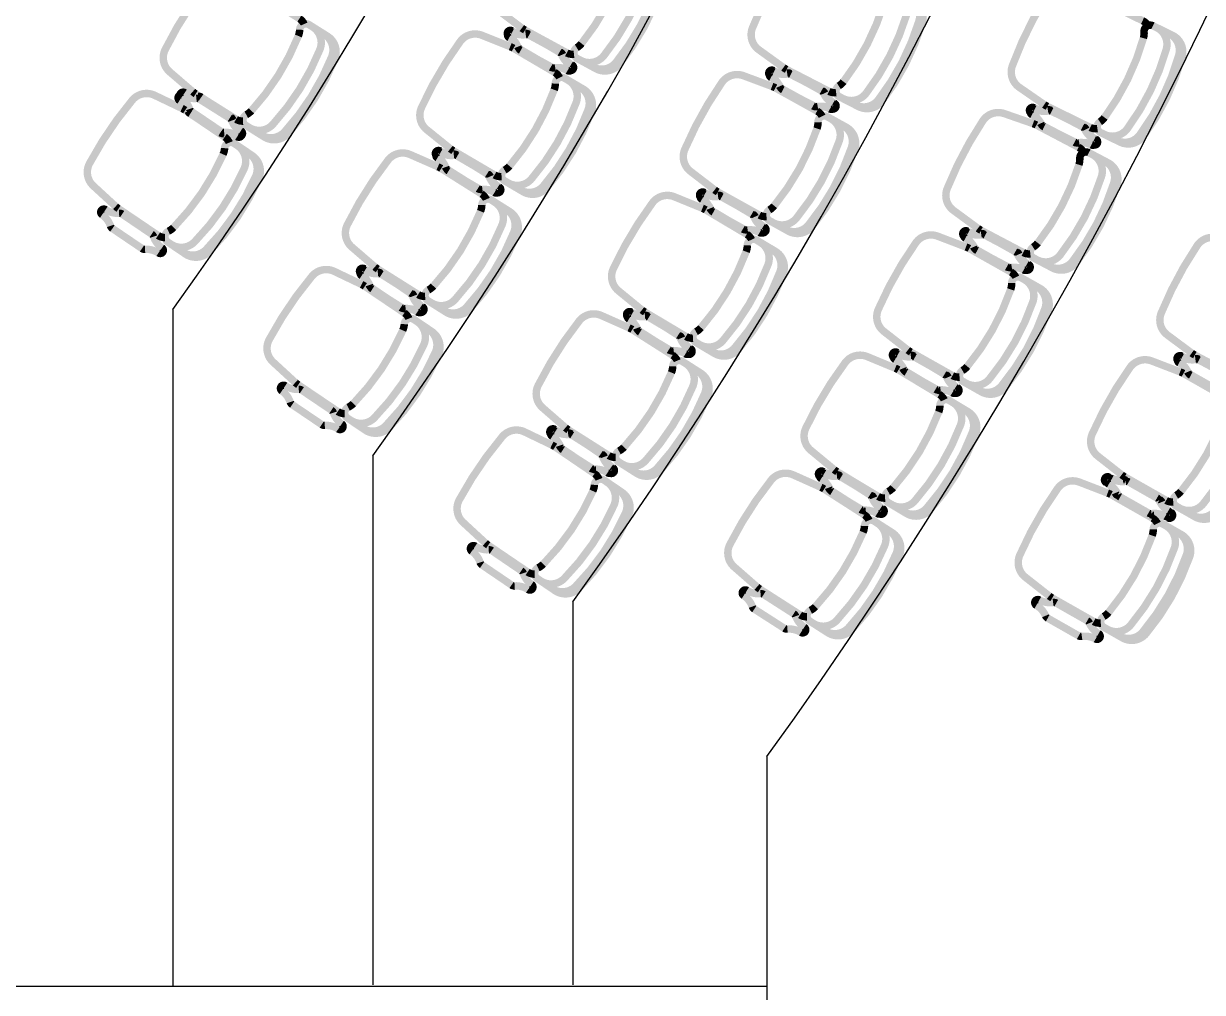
# Model space of a CAD drawing. Header units: metres. Extents: x -331 to 2982, y 362 to 2539.
# Drawn here: x 2871.207 to 2875.966, y 1333.151 to 1337.061 of the extents above; entities that cross this region are included whole.
import ezdxf

# ---------------------------------------------------------------- set-up
doc = ezdxf.new("R2010")
doc.units = ezdxf.units.M
doc.layers.add('Pis', color=251, linetype='Continuous')

msp = doc.modelspace()

# ---------------------------------------------------------------- linework, layer by layer
at = {"layer": 'Pis'}
for p, q in [((2871.8097, 1335.9071), (2871.8097, 1333.1758)), ((2871.8097, 1335.9071), (2871.8097, 1333.1758)), ((2872.6171, 1335.3171), (2872.6171, 1333.1808)), ((2872.6171, 1335.3171), (2872.6171, 1333.1808)), ((2873.4245, 1334.727), (2873.4245, 1333.1808)), ((2873.4245, 1334.727), (2873.4245, 1333.1808)), ((2874.2073, 1334.1028), (2874.2073, 1333.1758)), ((2869.969, 1333.1758), (2874.2073, 1333.1758)), ((2869.969, 1333.1758), (2874.2073, 1333.1758)), ((2869.969, 1333.1758), (2874.2073, 1333.1758)), ((2874.2073, 1333.1758), (2874.2073, 1332.1058)), ((2874.2073, 1333.1758), (2874.2073, 1332.0754))]:
    msp.add_line(p, q, dxfattribs=at)
at = {"layer": 'Pis', "const_width": 0.03}
for points in [[(2873.4286, 1336.9371, -0.149389), (2873.3999, 1336.943), (2873.2308, 1337.035, -0.03724), (2873.2183, 1337.0431), (2873.1205, 1337.1169, -0.342214), (2873.0965, 1337.2057, -0.051556), (2873.2439, 1337.4767, -0.342214), (2873.3315, 1337.5047), (2873.4466, 1337.4628, -0.03724), (2873.4602, 1337.4566), (2873.6293, 1337.3646, -0.149389), (2873.6498, 1337.3438)], [(2873.4552, 1336.9129, 0.36261), (2873.5494, 1336.9318, 0.08991), (2873.7199, 1337.2452, 0.36261), (2873.6845, 1337.3346)], [(2874.4869, 1336.7824, -0.149389), (2874.4582, 1336.7876), (2874.287, 1336.8759, -0.03724), (2874.2744, 1336.8837), (2874.175, 1336.9554, -0.342214), (2874.149, 1337.0435, -0.051556), (2874.2904, 1337.3177, -0.342214), (2874.3773, 1337.3477), (2874.4933, 1337.3083, -0.03724), (2874.507, 1337.3025), (2874.6782, 1337.2143, -0.149389), (2874.6991, 1337.1938)], [(2873.5044, 1336.8862, 0.36261), (2873.5987, 1336.905, 0.08991), (2873.7691, 1337.2184, 0.36261), (2873.7338, 1337.3078)], [(2872.0927, 1336.6674, -0.149389), (2872.0645, 1336.675), (2871.9015, 1336.7775, -0.03724), (2871.8895, 1336.7864), (2871.7966, 1336.8662, -0.342214), (2871.7782, 1336.9563, -0.051556), (2871.9425, 1337.2175, -0.342214), (2872.0316, 1337.24), (2872.1438, 1337.1908, -0.03724), (2872.157, 1337.1839), (2872.32, 1337.0814, -0.149389), (2872.3391, 1337.0593)], [(2874.5141, 1336.7588, 0.36261), (2874.6079, 1336.7798, 0.08991), (2874.7714, 1337.0968, 0.36261), (2874.7341, 1337.1854)], [(2875.5418, 1336.6373, -0.149389), (2875.5129, 1336.6419), (2875.34, 1336.7267, -0.03724), (2875.3272, 1336.7342), (2875.2264, 1336.8039, -0.342214), (2875.1986, 1336.8915, -0.051556), (2875.3344, 1337.1685, -0.342214), (2875.4207, 1337.2002), (2875.5375, 1337.1632, -0.03724), (2875.5513, 1337.1577), (2875.7242, 1337.0729, -0.149389), (2875.7455, 1337.053)], [(2874.5639, 1336.7331, 0.36261), (2874.6577, 1336.7541, 0.08991), (2874.8212, 1337.0712, 0.36261), (2874.7839, 1337.1597)], [(2872.1178, 1336.6416, 0.36261), (2872.213, 1336.6545, 0.08991), (2872.4029, 1336.9565, 0.36261), (2872.3732, 1337.0479)], [(2875.5694, 1336.6142, 0.36261), (2875.6628, 1336.6371, 0.08991), (2875.8198, 1336.9574, 0.36261), (2875.7807, 1337.0452)], [(2872.1652, 1336.6118, 0.36261), (2872.2605, 1336.6246, 0.08991), (2872.4503, 1336.9267, 0.36261), (2872.4207, 1337.0181)], [(2873.1364, 1336.4435, -0.149389), (2873.1079, 1336.4502), (2872.9418, 1336.5476, -0.03724), (2872.9296, 1336.5561), (2872.8342, 1336.633, -0.342214), (2872.8131, 1336.7225, -0.051556), (2872.9691, 1336.9886, -0.342214), (2873.0575, 1337.0138), (2873.1712, 1336.9682, -0.03724), (2873.1846, 1336.9617), (2873.3507, 1336.8643, -0.149389), (2873.3705, 1336.8428)], [(2875.6197, 1336.5896, 0.36261), (2875.7131, 1336.6124, 0.08991), (2875.8701, 1336.9328, 0.36261), (2875.831, 1337.0206)], [(2874.2059, 1336.2823, -0.149389), (2874.1773, 1336.2883), (2874.0089, 1336.3817, -0.03724), (2873.9965, 1336.3899), (2873.8993, 1336.4646, -0.342214), (2873.876, 1336.5535, -0.051556), (2874.0256, 1336.8233, -0.342214), (2874.1134, 1336.8506), (2874.2282, 1336.8077, -0.03724), (2874.2417, 1336.8015), (2874.4101, 1336.7081, -0.149389), (2874.4304, 1336.6871)], [(2873.1622, 1336.4184, 0.36261), (2873.257, 1336.4343, 0.08991), (2873.4374, 1336.742, 0.36261), (2873.4049, 1336.8325)], [(2873.2105, 1336.3901, 0.36261), (2873.3053, 1336.4059, 0.08991), (2873.4858, 1336.7137, 0.36261), (2873.4533, 1336.8042)], [(2871.7773, 1336.1975, -0.149389), (2871.7494, 1336.2061), (2871.59, 1336.3141, -0.03724), (2871.5783, 1336.3233), (2871.4881, 1336.4063, -0.342214), (2871.4728, 1336.4969, -0.051556), (2871.6458, 1336.7524, -0.342214), (2871.7356, 1336.7718), (2871.8462, 1336.7189, -0.03724), (2871.8591, 1336.7115), (2872.0185, 1336.6036, -0.149389), (2872.0369, 1336.5808)], [(2875.2711, 1336.1317, -0.149389), (2875.2424, 1336.1371), (2875.072, 1336.2268, -0.03724), (2875.0594, 1336.2347), (2874.9606, 1336.3072, -0.342214), (2874.9354, 1336.3956, -0.051556), (2875.0791, 1336.6686, -0.342214), (2875.1662, 1336.6978), (2875.2819, 1336.6575, -0.03724), (2875.2955, 1336.6516), (2875.4659, 1336.5619, -0.149389), (2875.4867, 1336.5413)], [(2874.2323, 1336.2578, 0.36261), (2874.3267, 1336.2759, 0.08991), (2874.4997, 1336.5879, 0.36261), (2874.4651, 1336.6776)], [(2874.2813, 1336.2307, 0.36261), (2874.3757, 1336.2488, 0.08991), (2874.5487, 1336.5608, 0.36261), (2874.5141, 1336.6504)], [(2871.8015, 1336.1708, 0.36261), (2871.8971, 1336.1805, 0.08991), (2872.0971, 1336.4759, 0.36261), (2872.0706, 1336.5683)], [(2871.8479, 1336.1394, 0.36261), (2871.9435, 1336.1491, 0.08991), (2872.1435, 1336.4445, 0.36261), (2872.117, 1336.5369)], [(2872.8278, 1335.96, -0.149389), (2872.7996, 1335.9677), (2872.6367, 1336.0703, -0.03724), (2872.6248, 1336.0791), (2872.5319, 1336.1591, -0.342214), (2872.5136, 1336.2492, -0.051556), (2872.6781, 1336.5102, -0.342214), (2872.7672, 1336.5326), (2872.8794, 1336.4834, -0.03724), (2872.8926, 1336.4764), (2873.0555, 1336.3738, -0.149389), (2873.0746, 1336.3517)], [(2875.2981, 1336.1078, 0.36261), (2875.3921, 1336.128, 0.08991), (2875.5582, 1336.4437, 0.36261), (2875.5216, 1336.5326)], [(2875.3476, 1336.0817, 0.36261), (2875.4416, 1336.1019, 0.08991), (2875.6078, 1336.4176, 0.36261), (2875.5712, 1336.5065)], [(2873.9091, 1335.7913, -0.149389), (2873.8807, 1335.7982), (2873.7152, 1335.8967, -0.03724), (2873.703, 1335.9052), (2873.6081, 1335.9828, -0.342214), (2873.5876, 1336.0723, -0.051556), (2873.7453, 1336.3375, -0.342214), (2873.8338, 1336.3622), (2873.9472, 1336.3158, -0.03724), (2873.9606, 1336.3092), (2874.126, 1336.2108, -0.149389), (2874.1457, 1336.1891)], [(2872.8528, 1335.9342, 0.36261), (2872.9481, 1335.947, 0.08991), (2873.1383, 1336.2488, 0.36261), (2873.1087, 1336.3403)], [(2872.9002, 1335.9043, 0.36261), (2872.9955, 1335.9171, 0.08991), (2873.1857, 1336.2189, 0.36261), (2873.1561, 1336.3104)], [(2873.9347, 1335.7661, 0.36261), (2874.0297, 1335.7813, 0.08991), (2874.212, 1336.0879, 0.36261), (2874.1801, 1336.1786)], [(2874.9853, 1335.6342, -0.149389), (2874.9567, 1335.6405), (2874.789, 1335.735, -0.03724), (2874.7766, 1335.7433), (2874.6799, 1335.8186, -0.342214), (2874.6572, 1335.9077, -0.051556), (2874.8087, 1336.1765, -0.342214), (2874.8966, 1336.2032), (2875.0111, 1336.1595, -0.03724), (2875.0246, 1336.1532), (2875.1923, 1336.0587, -0.149389), (2875.2125, 1336.0376)], [(2876.1338, 1335.6272, -0.149389), (2876.1051, 1335.6328), (2875.9352, 1335.7234, -0.03724), (2875.9226, 1335.7313), (2875.8242, 1335.8044, -0.342214), (2875.7994, 1335.8929, -0.051556), (2875.9445, 1336.1651, -0.342214), (2876.0318, 1336.1939), (2876.1473, 1336.153, -0.03724), (2876.1609, 1336.147), (2876.3308, 1336.0564, -0.149389), (2876.3515, 1336.0357)], [(2873.9829, 1335.7374, 0.36261), (2874.0778, 1335.7527, 0.08991), (2874.2602, 1336.0593, 0.36261), (2874.2283, 1336.15)], [(2872.503, 1335.4868, -0.149389), (2872.4751, 1335.4954), (2872.3155, 1335.6032, -0.03724), (2872.3038, 1335.6124), (2872.2136, 1335.6953, -0.342214), (2872.1982, 1335.7859, -0.051556), (2872.3709, 1336.0416, -0.342214), (2872.4607, 1336.0611), (2872.5713, 1336.0083, -0.03724), (2872.5842, 1336.0009), (2872.7438, 1335.8932, -0.149389), (2872.7621, 1335.8704)], [(2875.0115, 1335.6097, 0.36261), (2875.1061, 1335.6271, 0.08991), (2875.2812, 1335.9379, 0.36261), (2875.2471, 1336.0278)], [(2875.0603, 1335.5821, 0.36261), (2875.1549, 1335.5996, 0.08991), (2875.33, 1335.9104, 0.36261), (2875.2959, 1336.0003)], [(2872.5272, 1335.4602, 0.36261), (2872.6228, 1335.47, 0.08991), (2872.8225, 1335.7656, 0.36261), (2872.7959, 1335.858)], [(2873.5969, 1335.3101, -0.149389), (2873.5688, 1335.3179), (2873.4063, 1335.4212, -0.03724), (2873.3944, 1335.4301), (2873.3019, 1335.5106, -0.342214), (2873.284, 1335.6007, -0.051556), (2873.4497, 1335.861, -0.342214), (2873.5389, 1335.883), (2873.6509, 1335.8332, -0.03724), (2873.664, 1335.8262), (2873.8265, 1335.7228, -0.149389), (2873.8455, 1335.7006)], [(2872.5736, 1335.4288, 0.36261), (2872.6693, 1335.4386, 0.08991), (2872.869, 1335.7342, 0.36261), (2872.8423, 1335.8266)], [(2874.6847, 1335.1458, -0.149389), (2874.6564, 1335.1529), (2874.4914, 1335.2522, -0.03724), (2874.4792, 1335.2608), (2874.3848, 1335.3388, -0.342214), (2874.3646, 1335.4285, -0.051556), (2874.5237, 1335.6929, -0.342214), (2874.6124, 1335.7171), (2874.7256, 1335.6702, -0.03724), (2874.7389, 1335.6635), (2874.9038, 1335.5642, -0.149389), (2874.9234, 1335.5425)], [(2875.848, 1335.1302, -0.149389), (2875.8195, 1335.1366), (2875.652, 1335.2317, -0.03724), (2875.6397, 1335.24), (2875.5433, 1335.3156, -0.342214), (2875.5209, 1335.4048, -0.051556), (2875.6733, 1335.673, -0.342214), (2875.7613, 1335.6994), (2875.8757, 1335.6554, -0.03724), (2875.8892, 1335.649), (2876.0566, 1335.5539, -0.149389), (2876.0766, 1335.5327)], [(2873.6218, 1335.2841, 0.36261), (2873.7172, 1335.2965, 0.08991), (2873.9087, 1335.5974, 0.36261), (2873.8795, 1335.6891)], [(2873.6691, 1335.254, 0.36261), (2873.7644, 1335.2664, 0.08991), (2873.956, 1335.5674, 0.36261), (2873.9268, 1335.659)], [(2874.7102, 1335.1205, 0.36261), (2874.8052, 1335.1352, 0.08991), (2874.9892, 1335.4409, 0.36261), (2874.9577, 1335.5318)], [(2875.8741, 1335.1055, 0.36261), (2875.9687, 1335.1226, 0.08991), (2876.145, 1335.4328, 0.36261), (2876.1112, 1335.5229)], [(2874.7582, 1335.0916, 0.36261), (2874.8532, 1335.1063, 0.08991), (2875.0372, 1335.412, 0.36261), (2875.0057, 1335.5029)], [(2875.9229, 1335.0778, 0.36261), (2876.0175, 1335.095, 0.08991), (2876.1937, 1335.4051, 0.36261), (2876.16, 1335.4952)], [(2873.2696, 1334.8389, -0.149389), (2873.2417, 1334.8476), (2873.0824, 1334.9558, -0.03724), (2873.0708, 1334.9651), (2872.9808, 1335.0482, -0.342214), (2872.9656, 1335.1389, -0.051556), (2873.1391, 1335.394, -0.342214), (2873.2289, 1335.4133), (2873.3394, 1335.3602, -0.03724), (2873.3523, 1335.3528), (2873.5115, 1335.2445, -0.149389), (2873.5298, 1335.2218)], [(2874.3696, 1334.6667, -0.149389), (2874.3415, 1334.6746), (2874.1794, 1334.7785, -0.03724), (2874.1675, 1334.7875), (2874.0753, 1334.8682, -0.342214), (2874.0578, 1334.9584, -0.051556), (2874.2244, 1335.2181, -0.342214), (2874.3137, 1335.2398), (2874.4255, 1335.1896, -0.03724), (2874.4386, 1335.1825), (2874.6006, 1335.0786, -0.149389), (2874.6195, 1335.0563)], [(2873.2937, 1334.8122, 0.36261), (2873.3894, 1334.8217, 0.08991), (2873.5899, 1335.1167, 0.36261), (2873.5635, 1335.2092)], [(2873.34, 1334.7807, 0.36261), (2873.4357, 1334.7902, 0.08991), (2873.6363, 1335.0853, 0.36261), (2873.6099, 1335.1777)], [(2875.5555, 1334.6413, -0.149389), (2875.527, 1334.6477), (2875.3595, 1334.7428, -0.03724), (2875.3472, 1334.7511), (2875.2508, 1334.8268, -0.342214), (2875.2284, 1334.9159, -0.051556), (2875.3808, 1335.1842, -0.342214), (2875.4688, 1335.2106), (2875.5832, 1335.1665, -0.03724), (2875.5966, 1335.1602), (2875.7641, 1335.0651, -0.149389), (2875.7841, 1335.0438)], [(2874.3944, 1334.6406, 0.36261), (2874.4898, 1334.6526, 0.08991), (2874.6824, 1334.9529, 0.36261), (2874.6536, 1335.0446)], [(2874.4416, 1334.6104, 0.36261), (2874.5369, 1334.6224, 0.08991), (2874.7296, 1334.9227, 0.36261), (2874.7007, 1335.0144)], [(2875.5816, 1334.6167, 0.36261), (2875.6762, 1334.6338, 0.08991), (2875.8525, 1334.944, 0.36261), (2875.8187, 1335.034)], [(2875.6303, 1334.589, 0.36261), (2875.725, 1334.6061, 0.08991), (2875.9012, 1334.9163, 0.36261), (2875.8674, 1335.0063)]]:
    msp.add_lwpolyline(points, format="xyb", dxfattribs=at)
for points in [[(2873.6297, 1337.2943, -0.08991), (2873.4592, 1336.9809, -0.086278), (2873.4399, 1336.9639, 0.57735), (2873.441, 1336.9206), (2873.5176, 1336.879, 0.36261), (2873.6118, 1336.8979, 0.08991), (2873.7823, 1337.2112, 0.36261), (2873.7469, 1337.3006), (2873.6704, 1337.3423, 0.57735), (2873.6335, 1337.3197, -0.086278)], [(2874.6801, 1337.1439, -0.08991), (2874.5166, 1336.8268, -0.086278), (2874.4977, 1336.8095, 0.57735), (2874.4997, 1336.7662), (2874.5772, 1336.7263, 0.36261), (2874.671, 1336.7472, 0.08991), (2874.8345, 1337.0643, 0.36261), (2874.7972, 1337.1529), (2874.7197, 1337.1928, 0.57735), (2874.6833, 1337.1694, -0.086278)], [(2872.3159, 1337.0112, -0.08991), (2872.1261, 1336.7091, -0.086278), (2872.1057, 1336.6934, 0.57735), (2872.1041, 1336.6502), (2872.1779, 1336.6038, 0.36261), (2872.2732, 1336.6167, 0.08991), (2872.463, 1336.9187, 0.36261), (2872.4334, 1337.0101), (2872.3596, 1337.0565, 0.57735), (2872.3213, 1337.0363, -0.086278)], [(2873.2021, 1336.9678, 0.164851), (2873.2105, 1336.9581), (2873.3348, 1336.8852, 0.164851), (2873.3474, 1336.8826, -0.162089), (2873.4027, 1336.8715, 1), (2873.4153, 1336.8931, -0.162089), (2873.3786, 1336.9359, 0.164851), (2873.3702, 1336.9456), (2873.2459, 1337.0185, 0.164851), (2873.2333, 1337.0211, -0.162089), (2873.1781, 1337.0321, 1), (2873.1654, 1337.0106, -0.162089)], [(2875.7276, 1337.0026, -0.08991), (2875.5706, 1336.6823, -0.086278), (2875.552, 1336.6645, 0.57735), (2875.5549, 1336.6213), (2875.6332, 1336.583, 0.36261), (2875.7266, 1336.6058, 0.08991), (2875.8836, 1336.9262, 0.36261), (2875.8445, 1337.014), (2875.7662, 1337.0523, 0.57735), (2875.7303, 1337.0282, -0.086278)], [(2873.2473, 1337.0146), (2873.3739, 1336.9458, -0.164851), (2873.3826, 1336.9363, 0.162089), (2873.4206, 1336.8947, -1), (2873.4087, 1336.8728, 0.162089), (2873.3531, 1336.8821, -0.164851), (2873.3404, 1336.8843), (2873.2138, 1336.9532, -0.164851), (2873.2051, 1336.9626, 0.162089), (2873.1671, 1337.0042, -1), (2873.179, 1337.0262, 0.162089), (2873.2346, 1337.0168, -0.164851)], [(2873.3488, 1336.794, -0.08991), (2873.1684, 1336.4862, -0.086278), (2873.1486, 1336.4699, 0.57735), (2873.1483, 1336.4266), (2873.2235, 1336.3825, 0.36261), (2873.3183, 1336.3983, 0.08991), (2873.4987, 1336.7061, 0.36261), (2873.4662, 1336.7966), (2873.391, 1336.8407, 0.57735), (2873.3534, 1336.8193, -0.086278)], [(2874.2591, 1336.808, 0.164851), (2874.2677, 1336.7985), (2874.3937, 1336.7286, 0.164851), (2874.4064, 1336.7263, -0.162089), (2874.4619, 1336.7165, 1), (2874.474, 1336.7384, -0.162089), (2874.4363, 1336.7803, 0.164851), (2874.4277, 1336.7898), (2874.3017, 1336.8597, 0.164851), (2874.289, 1336.862, -0.162089), (2874.2335, 1336.8718, 1), (2874.2214, 1336.8499, -0.162089)], [(2874.304, 1336.8559), (2874.4321, 1336.7898, -0.164851), (2874.441, 1336.7806, 0.162089), (2874.4799, 1336.7399, -1), (2874.4685, 1336.7176, 0.162089), (2874.4127, 1336.7257, -0.164851), (2874.4, 1336.7276), (2874.2719, 1336.7937, -0.164851), (2874.263, 1336.8029, 0.162089), (2874.224, 1336.8437, -1), (2874.2355, 1336.8659, 0.162089), (2874.2913, 1336.8578, -0.164851)], [(2871.9167, 1336.7562), (2872.0387, 1336.6795, -0.164851), (2872.0468, 1336.6695, 0.162089), (2872.0821, 1336.6256, -1), (2872.0688, 1336.6044, 0.162089), (2872.0139, 1336.6172, -0.164851), (2872.0014, 1336.6202), (2871.8794, 1336.6969, -0.164851), (2871.8713, 1336.7069, 0.162089), (2871.836, 1336.7508, -1), (2871.8493, 1336.772, 0.162089), (2871.9042, 1336.7591, -0.164851)], [(2871.877, 1336.7165, 0.164851), (2871.8847, 1336.7062), (2872.0041, 1336.6254, 0.164851), (2872.0164, 1336.622, -0.162089), (2872.0709, 1336.6074, 1), (2872.0849, 1336.6281, -0.162089), (2872.0511, 1336.6732, 0.164851), (2872.0433, 1336.6834), (2871.924, 1336.7642, 0.164851), (2871.9116, 1336.7676, -0.162089), (2871.8572, 1336.7822, 1), (2871.8432, 1336.7615, -0.162089)], [(2875.3128, 1336.6584, 0.164851), (2875.3216, 1336.6491), (2875.4492, 1336.582, 0.164851), (2875.4618, 1336.58, -0.162089), (2875.5176, 1336.5715, 1), (2875.5292, 1336.5936, -0.162089), (2875.4906, 1336.6347, 0.164851), (2875.4818, 1336.644), (2875.3542, 1336.7111, 0.164851), (2875.3416, 1336.7131, -0.162089), (2875.2858, 1336.7216, 1), (2875.2742, 1336.6995, -0.162089)], [(2875.3574, 1336.707), (2875.4868, 1336.6436, -0.164851), (2875.4959, 1336.6345, 0.162089), (2875.5356, 1336.5946, -1), (2875.5246, 1336.5721, 0.162089), (2875.4687, 1336.5791, -0.164851), (2875.456, 1336.5807), (2875.3266, 1336.6442, -0.164851), (2875.3175, 1336.6532, 0.162089), (2875.2777, 1336.6932, -1), (2875.2887, 1336.7156, 0.162089), (2875.3447, 1336.7087, -0.164851)], [(2874.4099, 1336.6378, -0.08991), (2874.2369, 1336.3258, -0.086278), (2874.2174, 1336.309, 0.57735), (2874.2182, 1336.2657), (2874.2944, 1336.2234, 0.36261), (2874.3888, 1336.2415, 0.08991), (2874.5618, 1336.5535, 0.36261), (2874.5272, 1336.6432), (2874.451, 1336.6854, 0.57735), (2874.4138, 1336.6631, -0.086278)], [(2872.0121, 1336.5335, -0.08991), (2871.8121, 1336.2381, -0.086278), (2871.7912, 1336.2231, 0.57735), (2871.7881, 1336.1799), (2871.8603, 1336.131, 0.36261), (2871.9559, 1336.1407, 0.08991), (2872.156, 1336.4361, 0.36261), (2872.1294, 1336.5285), (2872.0572, 1336.5773, 0.57735), (2872.0183, 1336.5584, -0.086278)], [(2872.9103, 1336.482, 0.164851), (2872.9184, 1336.472), (2873.0403, 1336.3952, 0.164851), (2873.0528, 1336.3922, -0.162089), (2873.1077, 1336.3793, 1), (2873.121, 1336.4005, -0.162089), (2873.0857, 1336.4444, 0.164851), (2873.0776, 1336.4544), (2872.9557, 1336.5312, 0.164851), (2872.9432, 1336.5342, -0.162089), (2872.8883, 1336.5471, 1), (2872.875, 1336.5259, -0.162089)], [(2872.9577, 1336.5267), (2873.082, 1336.4538, -0.164851), (2873.0904, 1336.4441, 0.162089), (2873.1271, 1336.4013, -1), (2873.1144, 1336.3798, 0.162089), (2873.0592, 1336.3909, -0.164851), (2873.0466, 1336.3935), (2872.9223, 1336.4663, -0.164851), (2872.9139, 1336.476, 0.162089), (2872.8772, 1336.5188, -1), (2872.8898, 1336.5404, 0.162089), (2872.9451, 1336.5293, -0.164851)], [(2875.4673, 1336.4915, -0.08991), (2875.3012, 1336.1758, -0.086278), (2875.2821, 1336.1586, 0.57735), (2875.2838, 1336.1153), (2875.3609, 1336.0748, 0.36261), (2875.4549, 1336.0949, 0.08991), (2875.6211, 1336.4106, 0.36261), (2875.5844, 1336.4995), (2875.5073, 1336.5401, 0.57735), (2875.4707, 1336.517, -0.086278)], [(2873.9781, 1336.3152, 0.164851), (2873.9865, 1336.3054), (2874.1103, 1336.2317, 0.164851), (2874.1229, 1336.2291, -0.162089), (2874.1781, 1336.2176, 1), (2874.1909, 1336.2391, -0.162089), (2874.1545, 1336.2822, 0.164851), (2874.1461, 1336.2919), (2874.0223, 1336.3656, 0.164851), (2874.0097, 1336.3683, -0.162089), (2873.9545, 1336.3797, 1), (2873.9417, 1336.3582, -0.162089)], [(2874.0252, 1336.3612), (2874.1512, 1336.2913, -0.164851), (2874.1599, 1336.2818, 0.162089), (2874.1976, 1336.2399, -1), (2874.1854, 1336.2181, 0.162089), (2874.1299, 1336.2278, -0.164851), (2874.1173, 1336.2301), (2873.9913, 1336.3, -0.164851), (2873.9826, 1336.3095, 0.162089), (2873.9449, 1336.3514, -1), (2873.9571, 1336.3733, 0.162089), (2874.0126, 1336.3635, -0.164851)], [(2873.0514, 1336.3036, -0.08991), (2872.8612, 1336.0017, -0.086278), (2872.8409, 1335.986, 0.57735), (2872.8392, 1335.9427), (2872.9129, 1335.8963, 0.36261), (2873.0082, 1335.9091, 0.08991), (2873.1984, 1336.2109, 0.36261), (2873.1688, 1336.3024), (2873.0951, 1336.3489, 0.57735), (2873.0567, 1336.3287, -0.086278)], [(2871.6044, 1336.2922), (2871.7237, 1336.2114, -0.164851), (2871.7315, 1336.2012, 0.162089), (2871.7653, 1336.1561, -1), (2871.7513, 1336.1354, 0.162089), (2871.6969, 1336.15, -0.164851), (2871.6845, 1336.1534), (2871.5652, 1336.2342, -0.164851), (2871.5574, 1336.2445, 0.162089), (2871.5236, 1336.2896, -1), (2871.5376, 1336.3103, 0.162089), (2871.592, 1336.2956, -0.164851)], [(2875.042, 1336.1596, 0.164851), (2875.0506, 1336.1501), (2875.1761, 1336.0793, 0.164851), (2875.1888, 1336.0769, -0.162089), (2875.2442, 1336.0668, 1), (2875.2565, 1336.0886, -0.162089), (2875.2191, 1336.1307, 0.164851), (2875.2105, 1336.1403), (2875.0849, 1336.211, 0.164851), (2875.0723, 1336.2134, -0.162089), (2875.0169, 1336.2236, 1), (2875.0046, 1336.2018, -0.162089)], [(2874.1237, 1336.1405, -0.08991), (2873.9414, 1335.8338, -0.086278), (2873.9214, 1335.8176, 0.57735), (2873.9209, 1335.7743), (2873.9958, 1335.7298, 0.36261), (2874.0907, 1335.745, 0.08991), (2874.2731, 1336.0516, 0.36261), (2874.2411, 1336.1423), (2874.1662, 1336.1869, 0.57735), (2874.1285, 1336.1657, -0.086278)], [(2875.0888, 1336.2067), (2875.2163, 1336.1395, -0.164851), (2875.2252, 1336.1302, 0.162089), (2875.2638, 1336.0892, -1), (2875.2521, 1336.067, 0.162089), (2875.1964, 1336.0756, -0.164851), (2875.1837, 1336.0776), (2875.0562, 1336.1447, -0.164851), (2875.0473, 1336.154, 0.162089), (2875.0088, 1336.1951, -1), (2875.0204, 1336.2172, 0.162089), (2875.0761, 1336.2087, -0.164851)], [(2872.6021, 1336.0059, 0.164851), (2872.6099, 1335.9957), (2872.7293, 1335.915, 0.164851), (2872.7417, 1335.9116, -0.162089), (2872.7961, 1335.897, 1), (2872.8101, 1335.9177, -0.162089), (2872.7763, 1335.9628, 0.164851), (2872.7685, 1335.973), (2872.6491, 1336.0537, 0.164851), (2872.6367, 1336.0571, -0.162089), (2872.5823, 1336.0717, 1), (2872.5683, 1336.051, -0.162089)], [(2872.6519, 1336.0489), (2872.7738, 1335.9721, -0.164851), (2872.7819, 1335.9622, 0.162089), (2872.8172, 1335.9182, -1), (2872.8039, 1335.897, 0.162089), (2872.749, 1335.9099, -0.164851), (2872.7365, 1335.9129), (2872.6146, 1335.9897, -0.164851), (2872.6065, 1335.9997, 0.162089), (2872.5712, 1336.0436, -1), (2872.5845, 1336.0648, 0.162089), (2872.6394, 1336.0519, -0.164851)], [(2875.1917, 1335.9884, -0.08991), (2875.0166, 1335.6775, -0.086278), (2874.997, 1335.6609, 0.57735), (2874.9975, 1335.6176), (2875.0734, 1335.5748, 0.36261), (2875.1679, 1335.5923, 0.08991), (2875.3431, 1335.9031, 0.36261), (2875.309, 1335.993), (2875.2331, 1336.0358, 0.57735), (2875.1958, 1336.0137, -0.086278)], [(2873.6818, 1335.8316, 0.164851), (2873.6898, 1335.8216), (2873.8114, 1335.7443, 0.164851), (2873.8239, 1335.7412, -0.162089), (2873.8787, 1335.7281, 1), (2873.8921, 1335.7492, -0.162089), (2873.857, 1335.7933, 0.164851), (2873.849, 1335.8033), (2873.7274, 1335.8807, 0.164851), (2873.7149, 1335.8837, -0.162089), (2873.6601, 1335.8968, 1), (2873.6467, 1335.8757, -0.162089)], [(2873.7309, 1335.8757), (2873.8548, 1335.802, -0.164851), (2873.8631, 1335.7923, 0.162089), (2873.8995, 1335.7492, -1), (2873.8867, 1335.7277, 0.162089), (2873.8315, 1335.7392, -0.164851), (2873.819, 1335.7418), (2873.6951, 1335.8155, -0.164851), (2873.6868, 1335.8253, 0.162089), (2873.6504, 1335.8683, -1), (2873.6631, 1335.8898, 0.162089), (2873.7183, 1335.8784, -0.164851)], [(2872.7374, 1335.8231, -0.08991), (2872.5377, 1335.5275, -0.086278), (2872.5169, 1335.5124, 0.57735), (2872.5138, 1335.4692), (2872.586, 1335.4205, 0.36261), (2872.6817, 1335.4302, 0.08991), (2872.8814, 1335.7258, 0.36261), (2872.8547, 1335.8182), (2872.7825, 1335.867, 0.57735), (2872.7436, 1335.848, -0.086278)], [(2873.822, 1335.6526, -0.08991), (2873.6305, 1335.3516, -0.086278), (2873.6101, 1335.336, 0.57735), (2873.6082, 1335.2928), (2873.6817, 1335.246, 0.36261), (2873.7771, 1335.2583, 0.08991), (2873.9686, 1335.5593, 0.36261), (2873.9394, 1335.6509), (2873.8659, 1335.6977, 0.57735), (2873.8275, 1335.6777, -0.086278)], [(2874.7565, 1335.6693, 0.164851), (2874.7648, 1335.6595), (2874.8883, 1335.5852, 0.164851), (2874.9008, 1335.5825, -0.162089), (2874.9559, 1335.5708, 1), (2874.9688, 1335.5922, -0.162089), (2874.9326, 1335.6354, 0.164851), (2874.9243, 1335.6452), (2874.8009, 1335.7195, 0.164851), (2874.7883, 1335.7223, -0.162089), (2874.7332, 1335.734, 1), (2874.7203, 1335.7126, -0.162089)], [(2874.8052, 1335.7144), (2874.9307, 1335.6437, -0.164851), (2874.9393, 1335.6341, 0.162089), (2874.9767, 1335.592, -1), (2874.9644, 1335.5702, 0.162089), (2874.909, 1335.5803, -0.164851), (2874.8964, 1335.5827), (2874.7708, 1335.6534, -0.164851), (2874.7622, 1335.663, 0.162089), (2874.7248, 1335.7052, -1), (2874.7371, 1335.727, 0.162089), (2874.7925, 1335.7168, -0.164851)], [(2875.9066, 1335.6553, 0.164851), (2875.9151, 1335.6458), (2876.0404, 1335.5746, 0.164851), (2876.0531, 1335.5721, -0.162089), (2876.1085, 1335.5618, 1), (2876.1208, 1335.5835, -0.162089), (2876.0836, 1335.6258, 0.164851), (2876.075, 1335.6354), (2875.9497, 1335.7066, 0.164851), (2875.9371, 1335.709, -0.162089), (2875.8817, 1335.7194, 1), (2875.8694, 1335.6976, -0.162089)], [(2875.9518, 1335.7031), (2876.079, 1335.6354, -0.164851), (2876.0878, 1335.626, 0.162089), (2876.1262, 1335.5847, -1), (2876.1144, 1335.5627, 0.162089), (2876.0588, 1335.5715, -0.164851), (2876.0461, 1335.5736), (2875.9189, 1335.6414, -0.164851), (2875.9101, 1335.6507, 0.162089), (2875.8717, 1335.692, -1), (2875.8835, 1335.7141, 0.162089), (2875.9392, 1335.7052, -0.164851)], [(2872.33, 1335.5814), (2872.4494, 1335.5007, -0.164851), (2872.4572, 1335.4905, 0.162089), (2872.491, 1335.4454, -1), (2872.477, 1335.4247, 0.162089), (2872.4226, 1335.4393, -0.164851), (2872.4102, 1335.4427), (2872.2908, 1335.5234, -0.164851), (2872.283, 1335.5336, 0.162089), (2872.2492, 1335.5786, -1), (2872.2632, 1335.5994, 0.162089), (2872.3176, 1335.5848, -0.164851)], [(2874.9012, 1335.4939, -0.08991), (2874.7172, 1335.1882, -0.086278), (2874.6972, 1335.1721, 0.57735), (2874.6964, 1335.1288), (2874.7711, 1335.0839, 0.36261), (2874.8661, 1335.0986, 0.08991), (2875.05, 1335.4043, 0.36261), (2875.0186, 1335.4951), (2874.9439, 1335.5401, 0.57735), (2874.906, 1335.5191, -0.086278)], [(2876.0557, 1335.4836, -0.08991), (2875.8794, 1335.1734, -0.086278), (2875.8598, 1335.1568, 0.57735), (2875.8601, 1335.1135), (2875.9359, 1335.0704, 0.36261), (2876.0305, 1335.0875, 0.08991), (2876.2067, 1335.3977, 0.36261), (2876.173, 1335.4878), (2876.0972, 1335.5308, 0.57735), (2876.0599, 1335.5089, -0.086278)], [(2873.3702, 1335.3577, 0.164851), (2873.3779, 1335.3474), (2873.4971, 1335.2664, 0.164851), (2873.5095, 1335.263, -0.162089), (2873.5639, 1335.2482, 1), (2873.5779, 1335.2689, -0.162089), (2873.5442, 1335.3141, 0.164851), (2873.5365, 1335.3243), (2873.4173, 1335.4053, 0.164851), (2873.4049, 1335.4088, -0.162089), (2873.3505, 1335.4235, 1), (2873.3365, 1335.4028, -0.162089)], [(2873.4214, 1335.3998), (2873.543, 1335.3224, -0.164851), (2873.551, 1335.3124, 0.162089), (2873.5861, 1335.2683, -1), (2873.5727, 1335.2472, 0.162089), (2873.5178, 1335.2603, -0.164851), (2873.5054, 1335.2634), (2873.3838, 1335.3408, -0.164851), (2873.3757, 1335.3508, 0.162089), (2873.3407, 1335.3949, -1), (2873.3541, 1335.416, 0.162089), (2873.4089, 1335.4029, -0.164851)], [(2874.4563, 1335.1879, 0.164851), (2874.4644, 1335.1779), (2874.5857, 1335.1001, 0.164851), (2874.5981, 1335.097, -0.162089), (2874.6529, 1335.0837, 1), (2874.6664, 1335.1047, -0.162089), (2874.6315, 1335.149, 0.164851), (2874.6234, 1335.159), (2874.5021, 1335.2368, 0.164851), (2874.4897, 1335.2399, -0.162089), (2874.4349, 1335.2532, 1), (2874.4214, 1335.2322, -0.162089)], [(2874.507, 1335.2311), (2874.6304, 1335.1568, -0.164851), (2874.6387, 1335.147, 0.162089), (2874.6749, 1335.1038, -1), (2874.662, 1335.0824, 0.162089), (2874.6069, 1335.0941, -0.164851), (2874.5944, 1335.0968), (2874.4709, 1335.1712, -0.164851), (2874.4626, 1335.181, 0.162089), (2874.4264, 1335.2242, -1), (2874.4393, 1335.2456, 0.162089), (2874.4944, 1335.2339, -0.164851)], [(2875.6141, 1335.1665, 0.164851), (2875.6226, 1335.1569), (2875.7479, 1335.0857, 0.164851), (2875.7605, 1335.0833, -0.162089), (2875.816, 1335.073, 1), (2875.8283, 1335.0947, -0.162089), (2875.7911, 1335.137, 0.164851), (2875.7825, 1335.1466), (2875.6572, 1335.2178, 0.164851), (2875.6446, 1335.2202, -0.162089), (2875.5892, 1335.2305, 1), (2875.5768, 1335.2088, -0.162089)], [(2875.6682, 1335.211), (2875.7935, 1335.1398, -0.164851), (2875.802, 1335.1302, 0.162089), (2875.8393, 1335.0879, -1), (2875.8269, 1335.0662, 0.162089), (2875.7715, 1335.0765, -0.164851), (2875.7589, 1335.079), (2875.6336, 1335.1502, -0.164851), (2875.625, 1335.1597, 0.162089), (2875.5878, 1335.202, -1), (2875.6001, 1335.2238, 0.162089), (2875.6556, 1335.2134, -0.164851)], [(2873.505, 1335.1745, -0.08991), (2873.3044, 1334.8794, -0.086278), (2873.2835, 1334.8645, 0.57735), (2873.2804, 1334.8213), (2873.3524, 1334.7723, 0.36261), (2873.4481, 1334.7818, 0.08991), (2873.6487, 1335.0768, 0.36261), (2873.6223, 1335.1693), (2873.5502, 1335.2183, 0.57735), (2873.5112, 1335.1994, -0.086278)], [(2874.5959, 1335.0084, -0.08991), (2874.4033, 1334.7081, -0.086278), (2874.3829, 1334.6926, 0.57735), (2874.3808, 1334.6493), (2874.4542, 1334.6023, 0.36261), (2874.5496, 1334.6143, 0.08991), (2874.7422, 1334.9146, 0.36261), (2874.7134, 1335.0063), (2874.64, 1335.0533, 0.57735), (2874.6015, 1335.0335, -0.086278)], [(2875.7631, 1334.9947, -0.08991), (2875.5869, 1334.6845, -0.086278), (2875.5673, 1334.6679, 0.57735), (2875.5676, 1334.6246), (2875.6434, 1334.5816, 0.36261), (2875.738, 1334.5987, 0.08991), (2875.9142, 1334.9089, 0.36261), (2875.8805, 1334.9989), (2875.8047, 1335.042, 0.57735), (2875.7674, 1335.0201, -0.086278)], [(2873.0969, 1334.9339), (2873.216, 1334.8529, -0.164851), (2873.2238, 1334.8427, 0.162089), (2873.2575, 1334.7975, -1), (2873.2435, 1334.7768, 0.162089), (2873.1891, 1334.7916, -0.164851), (2873.1767, 1334.795), (2873.0575, 1334.876, -0.164851), (2873.0498, 1334.8863, 0.162089), (2873.016, 1334.9314, -1), (2873.0301, 1334.9521, 0.162089), (2873.0845, 1334.9374, -0.164851)], [(2874.1944, 1334.757), (2874.3157, 1334.6792, -0.164851), (2874.3237, 1334.6692, 0.162089), (2874.3586, 1334.6249, -1), (2874.3451, 1334.6039, 0.162089), (2874.2903, 1334.6172, -0.164851), (2874.2779, 1334.6203), (2874.1566, 1334.6981, -0.164851), (2874.1486, 1334.7081, 0.162089), (2874.1137, 1334.7524, -1), (2874.1272, 1334.7734, 0.162089), (2874.1819, 1334.7601, -0.164851)], [(2875.3757, 1334.7222), (2875.501, 1334.651, -0.164851), (2875.5095, 1334.6414, 0.162089), (2875.5467, 1334.5991, -1), (2875.5344, 1334.5774, 0.162089), (2875.479, 1334.5877, -0.164851), (2875.4664, 1334.5901), (2875.3411, 1334.6613, -0.164851), (2875.3325, 1334.6709, 0.162089), (2875.2953, 1334.7132, -1), (2875.3076, 1334.7349, 0.162089), (2875.363, 1334.7246, -0.164851)]]:
    msp.add_lwpolyline(points, format="xyb", close=True, dxfattribs=at)
at = {"layer": 'Pis'}
for centre, radius, start, end in [((2858.5595, 1345.4145), 17.3082, 324.3107, 1.21273), ((2858.5595, 1345.4145), 17.3082, 324.3107, 1.21273), ((2858.5614, 1345.4135), 18.3061, 324.28398, 1.14949), ((2858.5614, 1345.4135), 18.3061, 324.28398, 1.14949), ((2858.5677, 1345.4102), 16.2991, 324.33485, 1.09929), ((2858.5677, 1345.4102), 16.2991, 324.33485, 1.09929), ((2858.5958, 1345.3962), 19.2681, 324.11814, 0.15298)]:
    msp.add_arc(centre, radius, start, end, dxfattribs=at)

doc.saveas('drawing.dxf')
